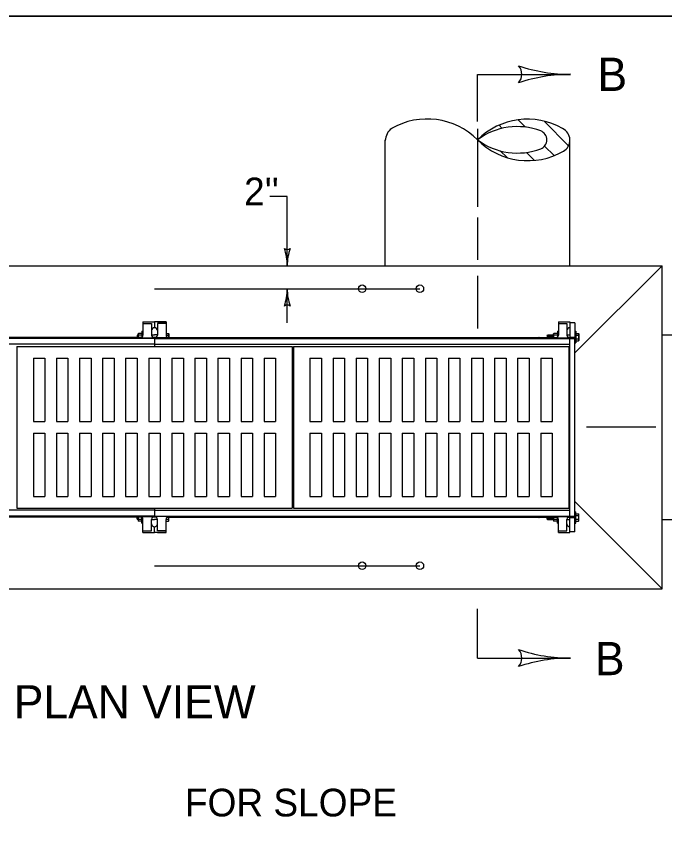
# Model space of a CAD drawing. Extents: x 1007 to 1035.5, y 1000.5 to 1021.5.
# Drawn here: x 1011.8 to 1016.49, y 1015.65 to 1021.5 of the extents above; entities that cross this region are included whole.
import ezdxf

# ---------------------------------------------------------------- set-up
doc = ezdxf.new("R2010")
doc.units = 0
for name, color, linetype in [('Level 1', 7, 'Continuous'), ('Level 10', 7, 'Continuous'), ('Level 11', 7, 'Continuous')]:
    doc.layers.add(name, color=color, linetype=linetype)

msp = doc.modelspace()

# ---------------------------------------------------------------- linework, layer by layer
at = {"layer": 'Level 1'}
for p, q in [((1015.1345, 1021.0803), (1015.806, 1021.0803)), ((1015.1345, 1020.7396), (1015.1345, 1021.0803)), ((1015.481, 1020.6993), (1015.4282, 1020.7522)), ((1015.3132, 1020.6903), (1015.2898, 1020.7137)), ((1015.792, 1020.5652), (1015.6153, 1020.7419)), ((1015.1345, 1020.6858), (1015.1345, 1020.1239)), ((1015.186, 1020.6409), (1015.1795, 1020.6474)), ((1014.4678, 1019.6987), (1014.4678, 1020.6074)), ((1015.8012, 1019.6987), (1015.8012, 1020.6171)), ((1015.3475, 1020.4794), (1015.2988, 1020.528)), ((1015.6873, 1020.4931), (1015.6182, 1020.5623)), ((1015.5445, 1020.4591), (1015.4872, 1020.5163)), ((1013.7602, 1020.1987), (1013.6352, 1020.1987)), ((1013.7602, 1019.6987), (1013.7602, 1020.1987)), ((1015.1345, 1020.0456), (1015.1345, 1019.7417)), ((1009.1345, 1019.6987), (1016.4678, 1019.6987)), ((1015.8375, 1019.0684), (1016.4678, 1019.6987)), ((1016.4678, 1017.3653), (1016.4678, 1019.6987)), ((1015.1345, 1019.6265), (1015.1345, 1019.2443)), ((1012.8025, 1019.532), (1014.7178, 1019.532)), ((1013.7602, 1019.2857), (1013.7602, 1019.532)), ((1012.7178, 1019.2925), (1012.8012, 1019.2925)), ((1012.7178, 1019.2925), (1012.7178, 1019.1974)), ((1012.8012, 1019.2925), (1012.8012, 1019.2508)), ((1012.8845, 1019.2925), (1012.8012, 1019.2925)), ((1012.8223, 1019.2925), (1012.8845, 1019.2925)), ((1012.8845, 1019.2925), (1012.8845, 1019.1974)), ((1015.7178, 1019.2925), (1015.8012, 1019.2925)), ((1015.7178, 1019.2925), (1015.7178, 1019.1974)), ((1015.8012, 1019.2925), (1015.8012, 1019.1728)), ((1012.7178, 1019.2808), (1012.7803, 1019.2808)), ((1012.7803, 1019.2808), (1012.7803, 1019.1974)), ((1012.822, 1019.2808), (1012.822, 1019.1974)), ((1012.8845, 1019.2808), (1012.822, 1019.2808)), ((1015.7178, 1019.2808), (1015.7803, 1019.2808)), ((1015.7803, 1019.2808), (1015.7803, 1019.1974)), ((1015.8375, 1019.2871), (1015.8012, 1019.2871)), ((1015.8375, 1019.2871), (1015.8375, 1019.1728)), ((1012.8012, 1019.1728), (1009.7647, 1019.1728)), ((1012.7088, 1019.1803), (1009.8935, 1019.1803)), ((1012.6763, 1019.1948), (1012.6803, 1019.1987)), ((1012.6763, 1019.1948), (1012.6763, 1019.1803)), ((1012.6803, 1019.1987), (1012.6835, 1019.1987)), ((1012.6803, 1019.1987), (1012.6803, 1019.1803)), ((1012.6828, 1019.1987), (1012.6828, 1019.1803)), ((1012.6855, 1019.2102), (1012.6835, 1019.2068)), ((1012.6835, 1019.1803), (1012.6835, 1019.2068)), ((1012.7108, 1019.2102), (1012.6855, 1019.2102)), ((1012.7108, 1019.1967), (1012.6855, 1019.1967)), ((1012.697, 1019.1766), (1012.8012, 1019.1766)), ((1012.7108, 1019.2248), (1012.7178, 1019.2248)), ((1012.7108, 1019.2248), (1012.7108, 1019.1819)), ((1012.7803, 1019.1987), (1012.8012, 1019.1987)), ((1012.813, 1019.1803), (1012.7893, 1019.1803)), ((1012.822, 1019.1987), (1012.8012, 1019.1987)), ((1012.8012, 1019.1803), (1012.8012, 1019.1153)), ((1012.8012, 1019.1766), (1012.8012, 1019.1766)), ((1012.8012, 1019.1766), (1012.8012, 1019.1766)), ((1012.9053, 1019.1766), (1012.8012, 1019.1766)), ((1012.8012, 1019.1728), (1015.8375, 1019.1728)), ((1012.8845, 1019.2102), (1012.9033, 1019.2102)), ((1012.8845, 1019.1966), (1012.9033, 1019.1966)), ((1012.8935, 1019.1803), (1015.7088, 1019.1803)), ((1012.9033, 1019.2102), (1012.9053, 1019.2067)), ((1012.9053, 1019.2067), (1012.9053, 1019.1803)), ((1015.578, 1019.1831), (1015.5783, 1019.1831)), ((1015.6362, 1019.1948), (1015.64, 1019.1987)), ((1015.6362, 1019.1948), (1015.6362, 1019.1803)), ((1015.64, 1019.1987), (1015.6835, 1019.1987)), ((1015.6413, 1019.1987), (1015.6413, 1019.1803)), ((1015.6432, 1019.1948), (1015.6432, 1019.1803)), ((1015.6458, 1019.1987), (1015.6458, 1019.1803)), ((1015.6485, 1019.1948), (1015.6485, 1019.1803)), ((1015.6512, 1019.1987), (1015.6512, 1019.1803)), ((1015.6538, 1019.1948), (1015.6538, 1019.1803)), ((1015.6563, 1019.1987), (1015.6563, 1019.1803)), ((1015.6592, 1019.1948), (1015.6592, 1019.1803)), ((1015.6617, 1019.1987), (1015.6617, 1019.1803)), ((1015.6645, 1019.1948), (1015.6645, 1019.1803)), ((1015.667, 1019.1987), (1015.667, 1019.1803)), ((1015.6697, 1019.1948), (1015.6697, 1019.1803)), ((1015.6723, 1019.1987), (1015.6723, 1019.1803)), ((1015.675, 1019.1948), (1015.675, 1019.1803)), ((1015.6777, 1019.1987), (1015.6777, 1019.1803)), ((1015.6803, 1019.1948), (1015.6803, 1019.1803)), ((1015.6828, 1019.1987), (1015.6828, 1019.1803)), ((1015.6855, 1019.2102), (1015.6835, 1019.2068)), ((1015.6835, 1019.1803), (1015.6835, 1019.2068)), ((1015.7108, 1019.2102), (1015.6855, 1019.2102)), ((1015.7108, 1019.1967), (1015.6855, 1019.1967)), ((1015.697, 1019.1766), (1015.8012, 1019.1766)), ((1015.7108, 1019.2248), (1015.7178, 1019.2248)), ((1015.7108, 1019.2248), (1015.7108, 1019.1819)), ((1015.7803, 1019.1987), (1015.8012, 1019.1987)), ((1015.7893, 1019.1803), (1015.8012, 1019.1803)), ((1015.8012, 1019.1831), (1015.8375, 1019.1831)), ((1015.8012, 1019.1766), (1015.8012, 1019.1766)), ((1015.8012, 1017.8913), (1015.8012, 1019.1728)), ((1015.8375, 1019.2248), (1015.8445, 1019.2248)), ((1015.8375, 1017.8913), (1015.8375, 1019.1728)), ((1015.8445, 1019.2248), (1015.8445, 1019.1414)), ((1015.8445, 1019.2102), (1015.8633, 1019.2102)), ((1015.8445, 1019.1966), (1015.8633, 1019.1966)), ((1015.8633, 1019.2102), (1015.8653, 1019.2067)), ((1015.8653, 1019.2067), (1015.8653, 1019.1594)), ((1016.4678, 1019.1987), (1017.3767, 1019.1987)), ((1012.8012, 1019.1309), (1009.8012, 1019.1309)), ((1011.8065, 1019.1153), (1013.7962, 1019.1153)), ((1011.8065, 1019.1153), (1011.8065, 1017.9487)), ((1012.8012, 1019.1309), (1015.8012, 1019.1309)), ((1013.7962, 1019.1153), (1013.7962, 1017.9487)), ((1013.8042, 1019.1153), (1015.7937, 1019.1153)), ((1013.8042, 1019.1153), (1013.8042, 1017.9487)), ((1015.7937, 1019.1153), (1015.7937, 1017.9487)), ((1015.8375, 1019.1414), (1015.8445, 1019.1414)), ((1015.8445, 1019.1695), (1015.8633, 1019.1695)), ((1015.8445, 1019.156), (1015.8633, 1019.156)), ((1015.8633, 1019.156), (1015.8653, 1019.1594)), ((1011.9263, 1019.032), (1012.0097, 1019.032)), ((1011.9263, 1019.032), (1011.9263, 1018.5737)), ((1012.0097, 1019.032), (1012.0097, 1018.5737)), ((1012.093, 1019.032), (1012.1763, 1019.032)), ((1012.093, 1019.032), (1012.093, 1018.5737)), ((1012.1763, 1019.032), (1012.1763, 1018.5737)), ((1012.2597, 1019.032), (1012.343, 1019.032)), ((1012.2597, 1019.032), (1012.2597, 1018.5737)), ((1012.343, 1019.032), (1012.343, 1018.5737)), ((1012.4263, 1019.032), (1012.5097, 1019.032)), ((1012.4263, 1019.032), (1012.4263, 1018.5737)), ((1012.5097, 1019.032), (1012.5097, 1018.5737)), ((1012.593, 1019.032), (1012.6763, 1019.032)), ((1012.593, 1019.032), (1012.593, 1018.5737)), ((1012.6763, 1019.032), (1012.6763, 1018.5737)), ((1012.7597, 1019.032), (1012.843, 1019.032)), ((1012.7597, 1019.032), (1012.7597, 1018.5737)), ((1012.843, 1019.032), (1012.843, 1018.5737)), ((1012.9263, 1019.032), (1013.0097, 1019.032)), ((1012.9263, 1019.032), (1012.9263, 1018.5737)), ((1013.0097, 1019.032), (1013.0097, 1018.5737)), ((1013.093, 1019.032), (1013.1763, 1019.032)), ((1013.093, 1019.032), (1013.093, 1018.5737)), ((1013.1763, 1019.032), (1013.1763, 1018.5737)), ((1013.2597, 1019.032), (1013.343, 1019.032)), ((1013.2597, 1019.032), (1013.2597, 1018.5737)), ((1013.343, 1019.032), (1013.343, 1018.5737)), ((1013.4263, 1019.032), (1013.5097, 1019.032)), ((1013.4263, 1019.032), (1013.4263, 1018.5737)), ((1013.5097, 1019.032), (1013.5097, 1018.5737)), ((1013.593, 1019.032), (1013.593, 1018.5737)), ((1013.593, 1019.032), (1013.6763, 1019.032)), ((1013.6763, 1019.032), (1013.6763, 1018.5737)), ((1013.924, 1019.032), (1014.0073, 1019.032)), ((1013.924, 1019.032), (1013.924, 1018.5737)), ((1014.0073, 1019.032), (1014.0073, 1018.5737)), ((1014.0907, 1019.032), (1014.174, 1019.032)), ((1014.0907, 1019.032), (1014.0907, 1018.5737)), ((1014.174, 1019.032), (1014.174, 1018.5737)), ((1014.2573, 1019.032), (1014.3407, 1019.032)), ((1014.2573, 1019.032), (1014.2573, 1018.5737)), ((1014.3407, 1019.032), (1014.3407, 1018.5737)), ((1014.424, 1019.032), (1014.5073, 1019.032)), ((1014.424, 1019.032), (1014.424, 1018.5737)), ((1014.5073, 1019.032), (1014.5073, 1018.5737)), ((1014.5907, 1019.032), (1014.674, 1019.032)), ((1014.5907, 1019.032), (1014.5907, 1018.5737)), ((1014.674, 1019.032), (1014.674, 1018.5737)), ((1014.7573, 1019.032), (1014.8407, 1019.032)), ((1014.7573, 1019.032), (1014.7573, 1018.5737)), ((1014.8407, 1019.032), (1014.8407, 1018.5737)), ((1014.924, 1019.032), (1015.0073, 1019.032)), ((1014.924, 1019.032), (1014.924, 1018.5737)), ((1015.0073, 1019.032), (1015.0073, 1018.5737)), ((1015.0907, 1019.032), (1015.174, 1019.032)), ((1015.0907, 1019.032), (1015.0907, 1018.5737)), ((1015.174, 1019.032), (1015.174, 1018.5737)), ((1015.2573, 1019.032), (1015.3407, 1019.032)), ((1015.2573, 1019.032), (1015.2573, 1018.5737)), ((1015.3407, 1019.032), (1015.3407, 1018.5737)), ((1015.424, 1019.032), (1015.5073, 1019.032)), ((1015.424, 1019.032), (1015.424, 1018.5737)), ((1015.5073, 1019.032), (1015.5073, 1018.5737)), ((1015.5907, 1019.032), (1015.5907, 1018.5737)), ((1015.5907, 1019.032), (1015.674, 1019.032)), ((1015.674, 1019.032), (1015.674, 1018.5737)), ((1011.9263, 1018.5737), (1012.0097, 1018.5737)), ((1012.093, 1018.5737), (1012.1763, 1018.5737)), ((1012.2597, 1018.5737), (1012.343, 1018.5737)), ((1012.4263, 1018.5737), (1012.5097, 1018.5737)), ((1012.593, 1018.5737), (1012.6763, 1018.5737)), ((1012.7597, 1018.5737), (1012.843, 1018.5737)), ((1012.9263, 1018.5737), (1013.0097, 1018.5737)), ((1013.093, 1018.5737), (1013.1763, 1018.5737)), ((1013.2597, 1018.5737), (1013.343, 1018.5737)), ((1013.4263, 1018.5737), (1013.5097, 1018.5737)), ((1013.593, 1018.5737), (1013.6763, 1018.5737)), ((1013.924, 1018.5737), (1014.0073, 1018.5737)), ((1014.0907, 1018.5737), (1014.174, 1018.5737)), ((1014.2573, 1018.5737), (1014.3407, 1018.5737)), ((1014.424, 1018.5737), (1014.5073, 1018.5737)), ((1014.5907, 1018.5737), (1014.674, 1018.5737)), ((1014.7573, 1018.5737), (1014.8407, 1018.5737)), ((1014.924, 1018.5737), (1015.0073, 1018.5737)), ((1015.0907, 1018.5737), (1015.174, 1018.5737)), ((1015.2573, 1018.5737), (1015.3407, 1018.5737)), ((1015.424, 1018.5737), (1015.5073, 1018.5737)), ((1015.5907, 1018.5737), (1015.674, 1018.5737)), ((1016.4223, 1018.532), (1015.9207, 1018.532)), ((1011.9263, 1018.4903), (1012.0097, 1018.4903)), ((1011.9263, 1018.4903), (1011.9263, 1018.032)), ((1012.0097, 1018.4903), (1012.0097, 1018.032)), ((1012.093, 1018.4903), (1012.1763, 1018.4903)), ((1012.093, 1018.4903), (1012.093, 1018.032)), ((1012.1763, 1018.4903), (1012.1763, 1018.032)), ((1012.2597, 1018.4903), (1012.343, 1018.4903)), ((1012.2597, 1018.4903), (1012.2597, 1018.032)), ((1012.343, 1018.4903), (1012.343, 1018.032)), ((1012.4263, 1018.4903), (1012.5097, 1018.4903)), ((1012.4263, 1018.4903), (1012.4263, 1018.032)), ((1012.5097, 1018.4903), (1012.5097, 1018.032)), ((1012.593, 1018.4903), (1012.6763, 1018.4903)), ((1012.593, 1018.4903), (1012.593, 1018.032)), ((1012.6763, 1018.4903), (1012.6763, 1018.032)), ((1012.7597, 1018.4903), (1012.843, 1018.4903)), ((1012.7597, 1018.4903), (1012.7597, 1018.032)), ((1012.843, 1018.4903), (1012.843, 1018.032)), ((1012.9263, 1018.4903), (1013.0097, 1018.4903)), ((1012.9263, 1018.4903), (1012.9263, 1018.032)), ((1013.0097, 1018.4903), (1013.0097, 1018.032)), ((1013.093, 1018.4903), (1013.1763, 1018.4903)), ((1013.093, 1018.4903), (1013.093, 1018.032)), ((1013.1763, 1018.4903), (1013.1763, 1018.032)), ((1013.2597, 1018.4903), (1013.343, 1018.4903)), ((1013.2597, 1018.4903), (1013.2597, 1018.032)), ((1013.343, 1018.4903), (1013.343, 1018.032)), ((1013.4263, 1018.4903), (1013.5097, 1018.4903)), ((1013.4263, 1018.4903), (1013.4263, 1018.032)), ((1013.5097, 1018.4903), (1013.5097, 1018.032)), ((1013.593, 1018.4903), (1013.6763, 1018.4903)), ((1013.593, 1018.4903), (1013.593, 1018.032)), ((1013.6763, 1018.4903), (1013.6763, 1018.032)), ((1013.924, 1018.4903), (1014.0073, 1018.4903)), ((1013.924, 1018.4903), (1013.924, 1018.032)), ((1014.0073, 1018.4903), (1014.0073, 1018.032)), ((1014.0907, 1018.4903), (1014.174, 1018.4903)), ((1014.0907, 1018.4903), (1014.0907, 1018.032)), ((1014.174, 1018.4903), (1014.174, 1018.032)), ((1014.2573, 1018.4903), (1014.3407, 1018.4903)), ((1014.2573, 1018.4903), (1014.2573, 1018.032)), ((1014.3407, 1018.4903), (1014.3407, 1018.032)), ((1014.424, 1018.4903), (1014.5073, 1018.4903)), ((1014.424, 1018.4903), (1014.424, 1018.032)), ((1014.5073, 1018.4903), (1014.5073, 1018.032)), ((1014.5907, 1018.4903), (1014.674, 1018.4903)), ((1014.5907, 1018.4903), (1014.5907, 1018.032)), ((1014.674, 1018.4903), (1014.674, 1018.032)), ((1014.7573, 1018.4903), (1014.8407, 1018.4903)), ((1014.7573, 1018.4903), (1014.7573, 1018.032)), ((1014.8407, 1018.4903), (1014.8407, 1018.032)), ((1014.924, 1018.4903), (1015.0073, 1018.4903)), ((1014.924, 1018.4903), (1014.924, 1018.032)), ((1015.0073, 1018.4903), (1015.0073, 1018.032)), ((1015.0907, 1018.4903), (1015.174, 1018.4903)), ((1015.0907, 1018.4903), (1015.0907, 1018.032)), ((1015.174, 1018.4903), (1015.174, 1018.032)), ((1015.2573, 1018.4903), (1015.3407, 1018.4903)), ((1015.2573, 1018.4903), (1015.2573, 1018.032)), ((1015.3407, 1018.4903), (1015.3407, 1018.032)), ((1015.424, 1018.4903), (1015.5073, 1018.4903)), ((1015.424, 1018.4903), (1015.424, 1018.032)), ((1015.5073, 1018.4903), (1015.5073, 1018.032)), ((1015.5907, 1018.4903), (1015.674, 1018.4903)), ((1015.5907, 1018.4903), (1015.5907, 1018.032)), ((1015.674, 1018.4903), (1015.674, 1018.032)), ((1011.9263, 1018.032), (1012.0097, 1018.032)), ((1012.093, 1018.032), (1012.1763, 1018.032)), ((1012.2597, 1018.032), (1012.343, 1018.032)), ((1012.4263, 1018.032), (1012.5097, 1018.032)), ((1012.593, 1018.032), (1012.6763, 1018.032)), ((1012.7597, 1018.032), (1012.843, 1018.032)), ((1012.9263, 1018.032), (1013.0097, 1018.032)), ((1013.093, 1018.032), (1013.1763, 1018.032)), ((1013.2597, 1018.032), (1013.343, 1018.032)), ((1013.4263, 1018.032), (1013.5097, 1018.032)), ((1013.593, 1018.032), (1013.6763, 1018.032)), ((1013.924, 1018.032), (1014.0073, 1018.032)), ((1014.0907, 1018.032), (1014.174, 1018.032)), ((1014.2573, 1018.032), (1014.3407, 1018.032)), ((1014.424, 1018.032), (1014.5073, 1018.032)), ((1014.5907, 1018.032), (1014.674, 1018.032)), ((1014.7573, 1018.032), (1014.8407, 1018.032)), ((1014.924, 1018.032), (1015.0073, 1018.032)), ((1015.0907, 1018.032), (1015.174, 1018.032)), ((1015.2573, 1018.032), (1015.3407, 1018.032)), ((1015.424, 1018.032), (1015.5073, 1018.032)), ((1015.5907, 1018.032), (1015.674, 1018.032)), ((1011.8065, 1017.9487), (1013.7962, 1017.9487)), ((1012.8012, 1017.9487), (1012.8012, 1017.8838)), ((1013.8042, 1017.9487), (1015.7937, 1017.9487)), ((1015.8375, 1017.9956), (1016.4678, 1017.3653)), ((1012.8012, 1017.8913), (1009.7647, 1017.8913)), ((1012.8012, 1017.9331), (1009.8012, 1017.9331)), ((1012.7088, 1017.8838), (1009.8935, 1017.8838)), ((1012.6763, 1017.8693), (1012.6763, 1017.8838)), ((1012.6803, 1017.8653), (1012.6803, 1017.8838)), ((1012.6828, 1017.8653), (1012.6828, 1017.8838)), ((1012.6835, 1017.8838), (1012.6835, 1017.8573)), ((1012.697, 1017.8874), (1012.8012, 1017.8874)), ((1012.813, 1017.8838), (1012.7893, 1017.8838)), ((1012.8012, 1017.9331), (1015.8012, 1017.9331)), ((1012.8012, 1017.8913), (1015.8375, 1017.8913)), ((1012.8012, 1017.8874), (1012.8012, 1017.8874)), ((1012.8012, 1017.8874), (1012.8012, 1017.8874)), ((1012.9053, 1017.8874), (1012.8012, 1017.8874)), ((1012.8935, 1017.8838), (1015.7088, 1017.8838)), ((1012.9053, 1017.8573), (1012.9053, 1017.8838)), ((1015.6362, 1017.8693), (1015.6362, 1017.8838)), ((1015.6413, 1017.8653), (1015.6413, 1017.8838)), ((1015.6432, 1017.8693), (1015.6432, 1017.8838)), ((1015.6458, 1017.8653), (1015.6458, 1017.8838)), ((1015.6485, 1017.8693), (1015.6485, 1017.8838)), ((1015.6512, 1017.8653), (1015.6512, 1017.8838)), ((1015.6538, 1017.8693), (1015.6538, 1017.8838)), ((1015.6563, 1017.8653), (1015.6563, 1017.8838)), ((1015.6592, 1017.8693), (1015.6592, 1017.8838)), ((1015.6617, 1017.8653), (1015.6617, 1017.8838)), ((1015.6645, 1017.8693), (1015.6645, 1017.8838)), ((1015.667, 1017.8653), (1015.667, 1017.8838)), ((1015.6697, 1017.8693), (1015.6697, 1017.8838)), ((1015.6723, 1017.8653), (1015.6723, 1017.8838)), ((1015.675, 1017.8693), (1015.675, 1017.8838)), ((1015.6777, 1017.8653), (1015.6777, 1017.8838)), ((1015.6803, 1017.8693), (1015.6803, 1017.8838)), ((1015.6828, 1017.8653), (1015.6828, 1017.8838)), ((1015.6835, 1017.8838), (1015.6835, 1017.8573)), ((1015.697, 1017.8874), (1015.8012, 1017.8874)), ((1015.7893, 1017.8838), (1015.8012, 1017.8838)), ((1015.8012, 1017.7715), (1015.8012, 1017.8913)), ((1015.8012, 1017.8874), (1015.8012, 1017.8874)), ((1015.8375, 1017.9226), (1015.8445, 1017.9226)), ((1015.8375, 1017.7769), (1015.8375, 1017.8913)), ((1015.8445, 1017.8393), (1015.8445, 1017.9226)), ((1015.8445, 1017.908), (1015.8633, 1017.908)), ((1015.8445, 1017.8945), (1015.8633, 1017.8945)), ((1015.8633, 1017.908), (1015.8653, 1017.9046)), ((1015.8653, 1017.8573), (1015.8653, 1017.9046)), ((1012.6763, 1017.8693), (1012.6803, 1017.8653)), ((1012.6803, 1017.8653), (1012.6835, 1017.8653)), ((1012.6855, 1017.8538), (1012.6835, 1017.8573)), ((1012.7108, 1017.8673), (1012.6855, 1017.8673)), ((1012.7108, 1017.8538), (1012.6855, 1017.8538)), ((1012.7108, 1017.8393), (1012.7108, 1017.8821)), ((1012.7108, 1017.8393), (1012.7178, 1017.8393)), ((1012.7178, 1017.7715), (1012.7178, 1017.8666)), ((1012.7803, 1017.7833), (1012.7803, 1017.8666)), ((1012.7803, 1017.8653), (1012.8012, 1017.8653)), ((1012.822, 1017.8653), (1012.8012, 1017.8653)), ((1012.822, 1017.7833), (1012.822, 1017.8666)), ((1012.8845, 1017.8674), (1012.9033, 1017.8674)), ((1012.8845, 1017.7715), (1012.8845, 1017.8666)), ((1012.8845, 1017.8538), (1012.9033, 1017.8538)), ((1012.9033, 1017.8538), (1012.9053, 1017.8573)), ((1015.578, 1017.8809), (1015.5783, 1017.8809)), ((1015.6362, 1017.8693), (1015.64, 1017.8653)), ((1015.64, 1017.8653), (1015.6835, 1017.8653)), ((1015.6855, 1017.8538), (1015.6835, 1017.8573)), ((1015.7108, 1017.8673), (1015.6855, 1017.8673)), ((1015.7108, 1017.8538), (1015.6855, 1017.8538)), ((1015.7108, 1017.8393), (1015.7108, 1017.8821)), ((1015.7108, 1017.8393), (1015.7178, 1017.8393)), ((1015.7178, 1017.7715), (1015.7178, 1017.8666)), ((1015.7803, 1017.7833), (1015.7803, 1017.8666)), ((1015.7803, 1017.8653), (1015.8012, 1017.8653)), ((1015.8012, 1017.8809), (1015.8375, 1017.8809)), ((1015.8375, 1017.8393), (1015.8445, 1017.8393)), ((1015.8445, 1017.8674), (1015.8633, 1017.8674)), ((1015.8445, 1017.8538), (1015.8633, 1017.8538)), ((1015.8633, 1017.8538), (1015.8653, 1017.8573)), ((1016.4678, 1017.8653), (1017.3767, 1017.8653)), ((1012.7178, 1017.7833), (1012.7803, 1017.7833)), ((1012.7178, 1017.7715), (1012.8012, 1017.7715)), ((1012.8012, 1017.7715), (1012.8012, 1017.8132)), ((1012.8845, 1017.7715), (1012.8012, 1017.7715)), ((1012.8845, 1017.7833), (1012.822, 1017.7833)), ((1012.8223, 1017.7715), (1012.8845, 1017.7715)), ((1015.7178, 1017.7833), (1015.7803, 1017.7833)), ((1015.7178, 1017.7715), (1015.8012, 1017.7715)), ((1015.8375, 1017.7769), (1015.8012, 1017.7769)), ((1012.8025, 1017.532), (1014.7178, 1017.532)), ((1009.1345, 1017.3653), (1016.4678, 1017.3653)), ((1015.1345, 1016.8653), (1015.1345, 1017.221)), ((1015.1345, 1016.8653), (1015.806, 1016.8653))]:
    msp.add_line(p, q, dxfattribs=at)
for centre in [(1014.3011, 1019.532), (1014.7178, 1019.532), (1014.3011, 1017.532), (1014.7178, 1017.532)]:
    msp.add_circle(centre, 0.0273, dxfattribs=at)
for centre, radius, start, end in [((1015.3603, 1021.0805), 0.0937, 318.7746, 40.89129), ((1015.806, 1022.2522), 1.1719, 251.34716, 269.99389), ((1015.806, 1019.9085), 1.1719, 90, 108.66878), ((1015.806, 1019.9085), 1.1719, 89.98778, 90), ((1014.771, 1020.244), 0.5139, 45.00536, 119.99495), ((1015.4944, 1020.2475), 0.509, 60.00514, 135), ((1015.4223, 1020.2211), 0.4818, 69.48109, 126.69715), ((1014.5789, 1020.5987), 0.1111, 125.62623, 178.02272), ((1015.5644, 1020.6074), 0.0702, 292.45051, 67.54949), ((1015.7098, 1020.6055), 0.0916, 299.42942, 64.73891), ((1015.4979, 1020.9708), 0.5139, 225.00657, 299.99974), ((1015.4223, 1020.9937), 0.4818, 233.30285, 290.51891), ((1013.7602, 1019.8472), 0.0312, 228.7746, 310.89129), ((1013.3695, 1019.6987), 0.3906, 0, 18.66878), ((1014.1507, 1019.6987), 0.3906, 161.34716, 179.99389), ((1013.3695, 1019.6987), 0.3906, 359.98778, 0), ((1013.3695, 1019.532), 0.3906, 341.34716, 359.99389), ((1014.1507, 1019.532), 0.3906, 179.98778, 180), ((1014.1507, 1019.532), 0.3906, 180, 198.66878), ((1013.7601, 1019.3835), 0.0312, 48.7746, 130.89129), ((1012.8011, 1019.23), 0.0208, 90, 180), ((1012.8011, 1019.23), 0.0208, 0, 90), ((1015.8011, 1019.23), 0.0208, 90, 180), ((1012.6952, 1019.2034), 0.0119, 145.23902, 214.88732), ((1012.7304, 1019.1831), 0.0469, 163.20576, 183.48959), ((1012.697, 1019.1974), 0.0208, 270, 0), ((1012.8011, 1019.1974), 0.0208, 180, 270), ((1012.8011, 1019.1974), 0.0208, 270, 0), ((1012.9053, 1019.1974), 0.0208, 180, 270), ((1012.8936, 1019.2034), 0.0119, 325.1536, 34.80771), ((1012.8584, 1019.1831), 0.0469, 356.56141, 16.74553), ((1015.6952, 1019.2034), 0.0119, 145.23902, 214.88732), ((1015.7304, 1019.1831), 0.0469, 163.20576, 183.48959), ((1015.697, 1019.1974), 0.0208, 270, 0), ((1015.8011, 1019.1974), 0.0208, 180, 270), ((1015.8536, 1019.2034), 0.0119, 325.1536, 34.80771), ((1015.8184, 1019.1831), 0.0469, 343.23242, 16.77645), ((1015.8536, 1019.1628), 0.0119, 325.23902, 34.88732), ((1012.7304, 1017.8809), 0.0469, 176.51041, 196.79424), ((1012.697, 1017.8666), 0.0208, 0, 90), ((1012.8011, 1017.8666), 0.0208, 90, 180), ((1012.8011, 1017.8666), 0.0208, 0, 90), ((1012.9053, 1017.8666), 0.0208, 90, 180), ((1012.8584, 1017.8809), 0.0469, 343.25447, 3.43859), ((1015.7304, 1017.8809), 0.0469, 176.51041, 196.79424), ((1015.697, 1017.8666), 0.0208, 0, 90), ((1015.8011, 1017.8666), 0.0208, 90, 180), ((1015.8536, 1017.9012), 0.0119, 325.11268, 34.76098), ((1015.8184, 1017.8809), 0.0469, 343.22355, 16.76758), ((1012.6952, 1017.8606), 0.0119, 145.11268, 214.76098), ((1012.8011, 1017.834), 0.0208, 180, 270), ((1012.8011, 1017.834), 0.0208, 270, 0), ((1012.8936, 1017.8606), 0.0119, 325.19229, 34.8464), ((1015.6952, 1017.8606), 0.0119, 145.11268, 214.76098), ((1015.8011, 1017.834), 0.0208, 180, 270), ((1015.8536, 1017.8606), 0.0119, 325.19229, 34.8464), ((1015.3603, 1016.8655), 0.0937, 318.7746, 40.89129), ((1015.806, 1018.0372), 1.1719, 251.34716, 269.99389), ((1015.806, 1015.6935), 1.1719, 90, 108.66878), ((1015.806, 1015.6935), 1.1719, 89.98778, 90)]:
    msp.add_arc(centre, radius, start, end, dxfattribs=at)
at = {"layer": 'Level 10'}
msp.add_line((1007, 1021.5), (1035.5, 1021.5), dxfattribs=at)
at = {"layer": 'Level 11'}
msp.add_lwpolyline([(1007, 1000.5), (1035.5, 1000.5), (1035.5, 1021.5), (1007, 1021.5)], close=True, dxfattribs=at)

# ---------------------------------------------------------------- texts
at = {"layer": 'Level 1'}
for s, height, p in [('B', 0.24, (1016.0005, 1020.9603)), ("2''", 0.2, (1013.4483, 1020.1347)), ('B', 0.24, (1015.982, 1016.7418)), ('PLAN VIEW', 0.24, (1011.7848, 1016.4298)), ('FOR SLOPE', 0.2, (1013.0212, 1015.7223))]:
    msp.add_text(s, height=height, dxfattribs=at).set_placement(p)

doc.saveas('drawing.dxf')
